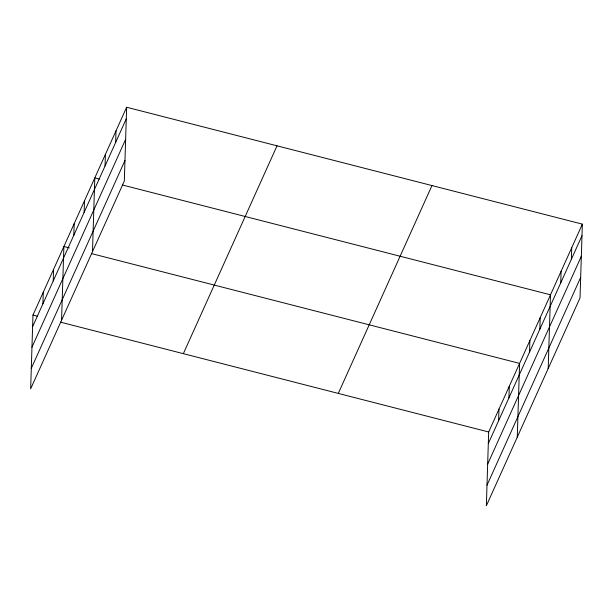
<?xml version="1.0" encoding="UTF-8"?>
<svg xmlns="http://www.w3.org/2000/svg" width="613" height="613" viewBox="0 0 613 613"><rect width="100%" height="100%" fill="white"/><g stroke="black" fill="none" stroke-linecap="round" stroke-linejoin="round"><path stroke-width="0.92" d="M126.646 107.244L32.972 315.09L30.65 388.864L124.324 181.011L126.646 107.244L582.35 224.136L580.028 297.91L486.354 505.756L488.676 431.989L582.35 224.136M42.91 303.826L43.27 292.232M53.216 280.961L53.576 269.368M61.561 320.277L63.882 246.503L69.384 247.913M73.821 235.231L74.188 223.638M84.127 212.374L84.487 200.773M92.479 251.682L94.793 177.916L99.383 179.088M105.045 165.954L105.413 154.353M115.665 142.392L116.026 130.799M498.614 420.717L498.974 409.124M508.92 397.852L509.28 386.259M517.265 437.169L519.586 363.394L91.391 253.56M529.525 352.13L529.893 340.529M539.831 329.265L540.199 317.672M548.183 368.574L550.497 294.807L122.301 184.965M560.749 282.846L561.117 271.252M571.37 259.291L571.73 247.69M32.604 326.691L126.278 118.838M31.96 347.203L125.634 139.358M31.294 368.344L124.968 160.499M183.348 353.67L277.03 145.817M338.292 393.408L431.966 185.563M488.308 443.582L581.982 235.729M487.664 464.102L581.339 256.249M486.998 485.235L580.68 277.39M32.972 315.09L37.554 316.27M60.48 322.147L488.676 431.989"/></g></svg>
